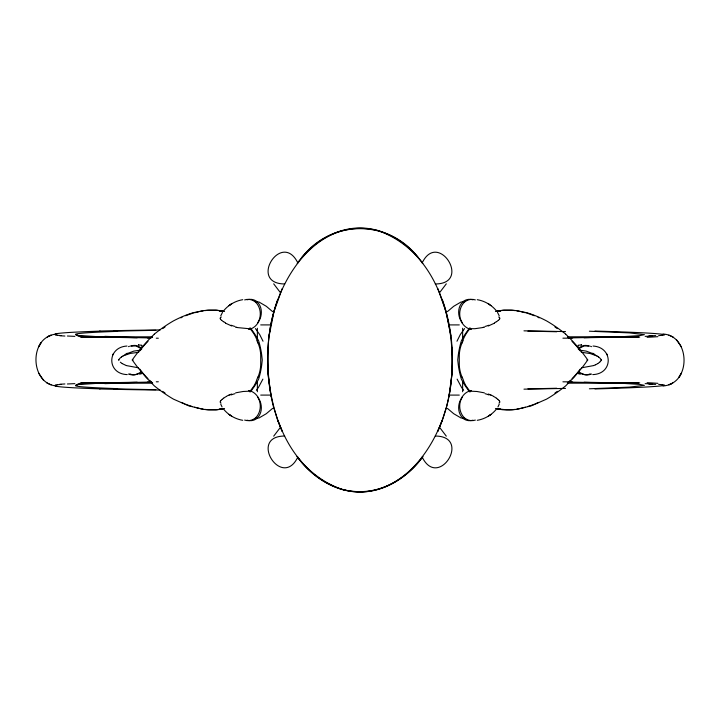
<?xml version="1.0" encoding="UTF-8"?>
<svg xmlns="http://www.w3.org/2000/svg" width="720" height="720" viewBox="0 0 720 720"><rect width="100%" height="100%" fill="white"/><g stroke="black" fill="none" stroke-linecap="round" stroke-linejoin="round"><path stroke-width="1.08" d="M267.804 348.138L267.804 371.862L270.999 396.333M269.082 335.997L274.032 311.454L282.123 288.702M449.001 396.333L452.196 371.862L452.196 348.138M446.076 408.609C455.409 372.861 454.698 334.26 442.233 299.349M577.611 347.499L578.295 345.663M277.767 299.349C265.302 334.26 264.591 372.861 273.924 408.609M445.968 408.546L442.233 420.651L437.877 431.298M297.855 457.047C281.862 490.221 247.752 436.059 284.715 436.041M422.145 262.953C438.138 229.779 472.248 283.941 435.285 283.959M220.752 315.846L222.498 312.381M499.257 404.163L497.961 406.908M437.778 431.208L442.125 420.579M456.975 341.226L460.305 334.575L464.553 328.581M262.881 379.134L258.552 387.234A51.003 44.433 -90 0 1 256.374 390.267M258.003 376.974L256.959 379.215A34.803 31.707 -10.1 0 1 253.791 386.244L249.93 391.482M461.997 343.026L463.041 340.785M118.863 359.622L118.845 359.649A1.071 1.053 72.3 0 0 118.692 360.108L118.854 360.549M126.981 346.041C106.695 347.202 106.65 373.977 127.242 374.598M258.246 322.299L257.67 323.28M461.754 397.701L462.375 396.648M40.905 342.9L38.835 346.689C41.796 339.327 49.104 334.458 56.952 334.026M679.095 377.1L681.165 373.311C678.204 380.673 670.896 385.542 663.048 385.974M40.815 343.044C30.636 357.687 36.675 384.921 56.952 385.974M679.185 376.956C689.364 362.313 683.325 335.079 663.048 334.026M463.239 337.41L463.122 337.626A34.56 14.508 -63.8 0 0 461.394 340.785A33.435 12.303 -81.6 0 0 458.856 351.36A35.316 12.996 -81.6 0 0 458.28 355.059L457.74 360L458.289 364.941A35.316 12.996 81.6 0 0 458.856 368.64A33.435 12.303 81.6 0 0 461.394 379.215L463.374 382.815A35.532 14.922 63.8 0 0 465.489 386.244L469.224 391.482M601.164 360.522L601.281 360.144A1.071 1.053 -72.3 0 0 601.2 359.694L601.137 359.622M118.944 359.478L119.709 358.506A5.328 2.241 -50.5 0 1 120.897 357.399A6.552 2.727 -50.4 0 1 121.383 357.021M113.418 353.682L112.617 354.951M257.49 323.55L256.932 324.333A15.606 13.608 -90 0 1 251.388 328.653L250.794 328.887A14.148 12.33 -90 0 1 248.643 329.391M462.474 396.504L463.068 395.667A15.606 13.608 90 0 1 468.612 391.347L469.206 391.113A14.148 12.33 90 0 1 471.357 390.609M273.69 436.176L280.269 427.536M446.31 283.824L439.731 292.464M250.776 391.482L254.511 386.244A35.532 14.922 -63.8 0 0 256.626 382.815L258.606 379.215A33.435 12.303 -81.6 0 0 261.144 368.64A35.316 12.996 -81.6 0 0 261.72 364.941L262.26 360L261.711 355.059A35.316 12.996 81.6 0 0 261.144 351.36A33.435 12.303 81.6 0 0 258.606 340.785A34.56 14.508 63.8 0 0 256.878 337.626L256.761 337.41M297.207 263.412C311.517 243.243 334.719 228.033 360 227.943C385.281 228.033 408.483 243.243 422.793 263.412M422.793 456.588C408.267 476.532 385.299 491.85 360 491.895C334.701 491.85 311.733 476.532 297.207 456.588M422.874 456.705C408.33 476.676 385.326 492.012 360 492.057C334.674 492.012 311.67 476.676 297.126 456.705M469.323 328.743L469.971 327.96M250.02 392.031L250.794 391.113L251.388 391.338A15.606 13.608 -90 0 1 256.923 395.676L257.526 396.504M224.064 310.275C228.798 304.731 235.53 300.888 242.739 299.691M495.945 409.725C491.202 415.278 484.47 419.112 477.261 420.309M599.652 362.187L597.978 363.483M600.588 361.125L601.047 360.675M600.192 361.692L599.76 362.079M301.725 257.598C331.254 219.024 388.746 219.024 418.275 257.598M572.013 378.702L574.947 375.597A95.058 88.119 14.8 0 0 580.347 368.991M272.637 408.339L266.283 413.721L258.615 418.203M447.363 311.661L453.717 306.279L461.385 301.797M570.492 380.196L567.342 383.094M578.259 349.029L583.839 345.951L589.806 346.041M55.134 385.308L55.269 385.2A261.927 4.689 0.3 0 1 56.997 384.75M223.578 398.205L223.722 398.097A6.642 1.476 -34.7 0 1 224.055 397.872A5.94 1.368 -34.7 0 1 226.143 396.594M121.392 357.003L121.455 356.958A10.233 4.221 -50.2 0 1 122.499 356.31A14.058 5.769 -50 0 1 122.994 356.013M122.994 355.995L125.928 354.24M597.726 363.636L595.62 364.761M488.34 416.187L491.04 414.36L489.582 415.341M139.392 373.131L140.112 372.654A15.66 13.653 -90 0 0 141.426 371.592M494.334 323.235L488.295 325.98M139.14 373.284L138.285 373.725M226.575 396.243L226.71 396.171A9.936 2.619 -34.9 0 1 227.394 395.811L229.095 395.028M141.156 373.905L139.266 374.04M127.071 353.628L133.857 351.09L140.715 350.109M123.696 355.635L130.23 353.439L138.708 352.278M51.12 335.142L47.34 336.897L50.679 335.358M128.511 346.662L129.276 346.338M668.88 384.858L672.66 383.103L669.321 384.642M138.609 345.123L141.273 345.132A24.894 6.777 -61.2 0 1 141.858 345.402M595.485 364.815L593.712 365.544M535.221 403.875L538.632 402.399M230.238 394.56L230.589 394.425A27.684 8.109 -36.3 0 1 231.003 394.272L231.687 394.02M532.899 404.802L534.366 404.244M532.17 405.081L527.679 406.575M593.595 365.589L581.58 367.794M462.753 302.139L462.501 302.22A15.741 13.374 64.5 0 0 462.375 323.127M257.247 417.861L257.499 417.78A15.741 13.374 64.5 0 0 257.625 396.873M194.616 312.777L196.137 312.354M523.863 407.646L525.384 407.223M130.194 346.041L136.161 345.951L141.741 349.029M484.551 327.114L483.543 327.366M235.674 392.832L243.063 391.491L250.794 391.113A14.148 12.33 -90 0 0 248.643 390.609M580.734 374.04L578.844 373.905M196.902 312.147L199.233 311.589M520.767 408.411L523.098 407.853M482.625 327.573L474.894 328.707L468.612 328.662A15.606 13.608 90 0 1 463.077 324.324L462.51 323.55M496.251 311.31L504.063 310.221L512.19 310.221A66.42 41.355 34.2 0 1 517.032 310.734L527.031 312.777A89.469 50.256 43.2 0 1 546.525 320.886A97.497 46.485 49.3 0 1 565.713 334.143M223.749 408.69L215.937 409.779L207.81 409.779A66.42 41.355 34.2 0 1 202.968 409.266L188.748 405.855L173.475 399.15A98.217 46.818 49.3 0 1 164.097 393.192L163.899 393.057A96.687 46.089 49.3 0 1 154.287 385.848L145.872 377.172L137.601 367.236A77.094 31.041 58.8 0 1 132.291 360L133.119 360M495.423 311.31L502.857 310.221L510.984 310.221A68.292 48.897 -27.1 0 1 515.142 310.626M224.577 408.69L217.143 409.779L209.016 409.779A68.292 48.897 -27.1 0 1 204.858 409.374M90.108 337.32L152.262 337.275M567.738 382.725L629.892 382.68M200.025 311.436L203.229 310.86M519.975 408.564L516.771 409.14M592.758 374.598C613.35 373.977 613.305 347.202 593.019 346.041M284.715 283.959C247.779 283.797 281.592 229.752 297.855 262.953M435.285 436.041C472.221 436.203 438.408 490.248 422.145 457.047M57.393 384.75L61.353 384.372M658.647 335.628L662.607 335.25M78.804 384.552L95.796 383.436M152.262 382.725L80.271 382.896M567.738 337.275L639.729 337.104M496.998 311.427L500.337 311.256M652.617 336.015L645.147 336.375M67.383 383.985L74.853 383.625M624.204 336.564L639.711 335.601L644.427 334.674L629.37 332.874L589.383 331.209M508.437 409.896L510.984 409.779A68.292 48.897 27.1 0 0 515.142 409.374M613.773 336.969L568.638 337.941M106.227 383.031L149.076 382.086M220.599 408.735L219.861 408.753M589.383 388.791L629.37 387.126L644.427 385.326L639.711 384.399L624.204 383.436M630.324 336.897L584.082 337.77M89.676 383.103L137.178 382.212M572.643 337.878L568.773 337.905M147.357 382.122L151.218 382.095M260.703 324.909L270.675 324.909M449.325 324.909L459.297 324.909M250.794 328.887L237.375 327.573M81.414 337.086L152.604 337.086M567.396 337.086L638.586 337.086M586.881 360L587.709 360A77.094 31.041 -58.8 0 1 582.408 367.245L574.128 377.172L565.713 385.848A96.687 46.089 -49.3 0 1 556.101 393.048L555.903 393.192A98.217 46.818 -49.3 0 1 546.525 399.15L531.252 405.855L517.032 409.266A66.42 41.355 -34.2 0 1 512.19 409.779L502.866 409.779L495.423 408.69M81.414 382.914L152.604 382.914M567.396 382.914L638.586 382.914M260.703 395.091L270.675 395.091M449.325 395.091L459.297 395.091M151.218 337.905L147.357 337.878M568.773 382.095L572.643 382.122M80.271 337.104L90.342 337.275M137.178 337.788L89.676 336.897M584.082 382.23L630.324 383.103M639.729 382.896L629.658 382.725M568.638 382.059L613.773 383.031M149.076 337.914L106.227 336.969M500.139 408.753L499.401 408.735M507.501 409.914L496.251 408.69M219.663 311.256L223.002 311.427M579.285 350.109L586.143 351.09L592.929 353.628M74.853 336.375L67.383 336.015M645.147 383.625L652.617 383.985M95.796 336.564L78.804 335.448M581.292 352.278L590.238 353.547L597.006 355.995M138.42 367.794L126.405 365.589M61.353 335.628L57.393 335.25M658.647 384.372L662.607 384.75M516.771 310.86L519.975 311.436M203.229 409.14L200.025 408.564M477.261 299.691C484.47 300.888 491.202 304.731 495.936 310.275M242.739 420.309C235.53 419.112 228.798 415.278 224.055 409.725M224.577 311.31L217.143 310.221L209.016 310.221A68.292 48.897 27.1 0 0 204.858 310.626M223.749 311.31L215.937 310.221L207.81 310.221A66.42 41.355 -34.2 0 0 202.968 310.734L192.969 312.777A89.469 50.256 -43.2 0 0 173.475 320.886A97.497 46.485 -49.3 0 0 154.287 334.143M520.767 311.589L523.098 312.147M196.902 407.853L199.233 408.411M236.457 327.366L235.449 327.114M484.326 392.832L476.937 391.491L469.206 391.113L469.98 392.031M523.863 312.354L525.384 312.777M194.616 407.223L196.137 407.646M192.321 406.575L187.83 405.081M257.247 302.139L257.499 302.22A15.741 13.374 -64.5 0 1 257.625 323.127M462.753 417.861L462.501 417.78A15.741 13.374 -64.5 0 1 462.375 396.873M488.313 394.02L488.997 394.263A27.684 8.109 36.3 0 1 489.42 394.425L489.762 394.56M231.624 325.953L225.666 323.235M126.288 365.544L122.274 363.636M590.724 346.338L591.489 346.662M185.634 404.244L187.101 404.802M181.368 402.399L184.779 403.875M490.905 395.028L492.606 395.811A9.936 2.619 34.9 0 1 493.29 396.162L493.425 396.243M581.391 345.123L578.727 345.132A24.894 6.777 61.2 0 0 578.142 345.402M673.173 337.095L668.88 335.142M46.827 382.905L51.12 384.858M581.715 373.725L580.86 373.284M258.615 301.797L266.283 306.279L272.637 311.661M461.385 418.203L453.717 413.721L447.363 408.339M594.072 354.24L596.304 355.635M580.608 373.131L579.987 372.726A15.66 13.653 90 0 1 578.574 371.592M122.094 363.519L120.348 362.187M230.418 415.341L228.96 414.36L231.66 416.187M489.582 304.659L488.34 303.813L491.04 305.64M598.608 357.003L598.545 356.958A10.233 4.221 50.2 0 0 597.501 356.31A14.058 5.769 50 0 0 597.006 356.013M496.422 398.205L496.278 398.097A6.642 1.476 34.7 0 0 495.945 397.872A5.94 1.368 34.7 0 0 493.857 396.594M55.134 334.692L55.269 334.8A261.927 4.689 -0.3 0 0 56.997 335.25M152.658 383.094L149.508 380.196M147.987 378.702L145.053 375.597A95.058 88.119 -14.8 0 1 139.653 368.991M470.07 391.482L466.209 386.244A34.803 31.707 10.1 0 1 463.032 379.215L461.997 376.974M250.029 327.96L250.677 328.743M676.431 339.651L681.291 346.806M43.569 380.349L38.709 373.194M255.447 328.581L259.695 334.575L263.025 341.226M439.731 427.536L446.31 436.176M280.269 292.464L273.69 283.824M462.33 323.28L461.754 322.299M257.625 396.648L258.246 397.701M497.502 312.381L499.248 315.846M607.383 354.951L606.582 353.682M601.056 359.478L600.345 358.56A5.328 2.241 50.5 0 0 599.103 357.399A6.552 2.727 50.4 0 0 598.617 357.021M222.039 406.908L220.743 404.163M141.705 345.663L142.389 347.499M256.959 340.785L258.003 343.026M457.119 379.134L461.448 387.234A51.003 44.433 90 0 0 463.626 390.267M437.877 288.702L445.968 311.454L450.918 335.997M277.875 420.579L282.222 431.208M282.123 431.298L277.767 420.651L274.032 408.546M462.627 328.248L462.627 338.274M462.627 381.726L462.627 391.752M257.373 328.248L257.373 338.274M257.373 381.726L257.373 391.752M592.794 353.259A46.449 16.569 57.7 0 1 593.937 353.853M590.148 373.887A15.741 11.646 86.8 0 1 580.941 373.158M578.529 348.534A15.93 11.781 86.7 0 1 588.501 345.924M591.534 374.04A15.39 13.419 90 0 1 581.832 373.608M578.97 373.626A25.83 6.948 -68 0 1 578.331 372.204M581.211 344.592A13.284 4.59 66.6 0 1 581.544 344.682M126.063 353.853A46.449 16.569 -57.7 0 1 127.206 353.259M139.059 373.158A15.741 11.646 -86.8 0 1 129.852 373.887M131.499 345.924A15.93 11.781 -86.7 0 1 141.471 348.534M138.168 373.608A15.39 13.419 -90 0 1 128.466 374.04M141.669 372.204A25.83 6.948 68 0 1 141.03 373.626M138.456 344.682A13.284 4.59 -66.6 0 1 138.789 344.592M625.554 382.743A392.94 8.577 -1 0 1 633.843 383.22M556.749 388.251A284.409 5.58 -0.2 0 1 527.94 388.836M155.862 389.664A284.409 5.58 -0.2 0 1 113.715 388.728M117.306 388.629A283.248 5.49 0.2 0 1 77.283 385.011M75.996 385.002A266.148 5.022 0.4 0 1 78.48 384.552M104.796 383.652A392.904 8.091 0.8 0 1 116.577 383.292M156.276 381.798A389.961 3.789 -2.1 0 1 158.337 381.78M562.914 381.825A326.592 2.484 1.6 0 1 571.626 381.843M647.118 382.698A402.939 8.55 -1 0 1 657.909 383.346M648.819 384.039A348.552 6.426 -0.5 0 1 655.632 384.408M662.346 384.75A261.927 4.68 -0.3 0 1 664.659 385.2M664.038 385.416A304.317 5.445 -0.4 0 1 594.963 388.953M565.524 388.395A304.848 5.742 -0.2 0 1 523.971 389.16M160.173 390.078A304.848 5.742 -0.2 0 1 99.666 388.962M100.08 388.881A303.975 5.679 0.2 0 1 56.025 385.308M59.499 384.345A348.588 6.534 0.6 0 1 64.908 383.949M78.048 383.697A402.948 8.055 0.8 0 1 93.564 383.202M122.535 382.671A325.053 2.268 -1.5 0 1 134.622 382.509M571.626 338.157A326.592 2.484 -1.6 0 1 562.914 338.175M657.909 336.654A402.939 8.55 1 0 1 647.118 337.302M655.632 335.592A348.552 6.426 0.5 0 1 648.819 335.961M664.659 334.8A261.927 4.68 0.3 0 1 662.346 335.25M594.963 331.047A304.317 5.445 0.4 0 1 664.038 334.584M99.666 331.038A304.848 5.742 0.2 0 1 160.173 329.922M523.971 330.84A304.848 5.742 0.2 0 1 565.524 331.605M56.025 334.692A303.975 5.679 -0.2 0 1 100.08 331.119M64.908 336.051A348.588 6.534 -0.6 0 1 59.499 335.655M93.564 336.798A402.948 8.055 -0.8 0 1 78.048 336.303M134.622 337.491A325.053 2.268 1.5 0 1 122.535 337.329M633.843 336.78A392.94 8.577 1 0 1 625.554 337.257M113.715 331.272A284.409 5.58 0.2 0 1 155.862 330.336M527.94 331.164A284.409 5.58 0.2 0 1 556.749 331.749M77.283 334.989A283.248 5.49 -0.2 0 1 117.306 331.371M78.48 335.448A266.148 5.022 -0.4 0 1 75.996 334.998M116.577 336.708A392.904 8.091 -0.8 0 1 104.796 336.348M158.337 338.22A389.961 3.789 2.1 0 1 156.276 338.202M499.401 408.627A59.418 51.768 -90 0 1 497.376 408.528M222.624 408.528A59.418 51.768 90 0 1 220.599 408.627M473.013 420.21A14.571 12.366 -64.6 0 1 462.411 417.897M464.679 418.428A16.722 7.236 -56.2 0 1 462.708 417.924M475.353 420.093A14.364 12.519 -90 0 1 464.805 418.131M464.454 417.897A15.372 13.401 90 0 1 461.871 397.791M496.377 398.214A6.066 1.278 35 0 1 497.367 399.006A5.931 1.233 35.1 0 1 497.709 399.267M489.906 394.74A22.707 6.381 35.7 0 1 491.031 395.208M485.064 393.687A49.275 14.607 36.5 0 1 489.024 394.956M498.969 403.047A26.982 6.66 29.8 0 0 499.563 402.57L499.662 402.417A14.958 3.708 31.3 0 0 499.779 401.976M499.212 400.716A6.282 1.548 32.3 0 1 499.698 401.823M497.835 399.294A6.255 1.386 34.4 0 1 499.185 400.662M462.411 302.103A14.571 12.366 64.6 0 1 473.013 299.79M462.708 302.076A16.722 7.236 56.2 0 1 464.679 301.572M464.805 301.869A14.364 12.519 90 0 1 475.353 299.907M471.357 329.391A14.148 12.33 90 0 1 469.206 328.869M461.871 322.209A15.372 13.401 -90 0 1 464.454 302.103M498.627 317.025A35.091 8.568 -28.7 0 1 499.464 317.484M499.5 317.691A9.657 2.394 -30.8 0 1 499.671 318.807M499.689 318.825A5.967 1.44 -32.8 0 1 498.537 320.22M498.24 320.31A5.994 1.305 -34.7 0 1 496.449 321.804M496.053 321.84A6.084 1.305 -34.8 0 1 494.433 322.965M488.862 325.242A47.475 14.094 -36.6 0 1 485.136 326.43M483.624 327.267A71.703 23.031 -38.6 0 1 482.697 327.474M257.589 417.897A14.571 12.366 64.6 0 1 246.987 420.21M257.292 417.924A16.722 7.236 56.2 0 1 255.321 418.428M255.195 418.131A14.364 12.519 90 0 1 244.647 420.093M258.129 397.791A15.372 13.401 -90 0 1 255.546 417.897M223.623 398.214A6.066 1.278 -35 0 0 222.633 399.006A5.931 1.233 -35.1 0 0 222.291 399.267M228.969 395.208A22.707 6.381 -35.7 0 1 230.094 394.74M230.976 394.956A49.275 14.607 -36.5 0 1 234.936 393.687M221.031 403.047A26.982 6.66 -29.8 0 1 220.437 402.57L220.365 402.462A14.958 3.708 -31.3 0 1 220.221 401.976M220.302 401.823A6.282 1.548 -32.3 0 1 220.788 400.716M220.815 400.662A6.255 1.386 -34.4 0 1 222.165 399.294M246.987 299.79A14.571 12.366 -64.6 0 1 257.589 302.103M255.321 301.572A16.722 7.236 -56.2 0 1 257.292 302.076M244.647 299.907A14.364 12.519 -90 0 1 255.195 301.869M255.546 302.103A15.372 13.401 90 0 1 258.129 322.209M220.536 317.484A35.091 8.568 28.7 0 1 221.373 317.025M220.329 318.807A9.657 2.394 30.8 0 1 220.5 317.691M221.463 320.22A5.967 1.44 32.8 0 1 220.311 318.825M223.551 321.804A5.994 1.305 34.7 0 1 221.76 320.31M225.567 322.965A6.084 1.305 34.8 0 1 223.947 321.84M234.864 326.43A47.475 14.094 36.6 0 1 231.138 325.242M237.303 327.474A71.703 23.031 38.6 0 1 236.376 327.267M463.185 337.347A41.949 17.622 -63.8 0 1 469.44 328.248M557.316 391.356A109.449 94.887 18.9 0 1 554.94 393.057M526.716 313.101A92.943 73.926 -20.6 0 1 534.366 315.756M537.966 317.304A92.943 73.926 -20.6 0 1 539.145 317.853M554.94 326.943A109.449 94.887 -18.9 0 1 557.316 328.644M571.995 341.316A96.984 89.901 -14.8 0 1 580.446 351.099M565.713 334.233A83.916 33.786 58.8 0 1 587.754 359.937M461.979 376.983A34.524 33.885 46.6 0 1 459.297 364.941L459.288 355.059A34.524 33.885 -46.6 0 1 461.979 343.017M462.762 340.713A40.005 36.441 -10.1 0 1 470.331 328.266M250.56 328.248A41.949 17.622 63.8 0 1 256.815 337.347M165.06 393.057A109.449 94.887 -18.9 0 1 162.684 391.356M180.855 317.853A92.943 73.926 20.6 0 1 182.034 317.304M185.634 315.756A92.943 73.926 20.6 0 1 193.284 313.101M162.684 328.644A109.449 94.887 18.9 0 1 165.06 326.943M139.554 351.099A96.984 89.901 14.8 0 1 148.005 341.316M132.246 359.937A83.916 33.786 -58.8 0 1 154.287 334.233M258.021 376.983A34.524 33.885 -46.6 0 0 260.703 364.941L260.712 355.059A34.524 33.885 46.6 0 0 258.021 343.017M249.669 328.266A40.005 36.441 10.1 0 1 257.238 340.713M269.316 334.269C261.954 392.472 280.719 467.82 341.964 489.366C403.461 504.819 444.555 438.39 450.684 385.731C458.046 327.528 439.281 252.18 378.036 230.634C316.539 215.181 275.445 281.61 269.316 334.269M231.66 303.813L228.96 305.64L231.66 303.813"/></g></svg>
